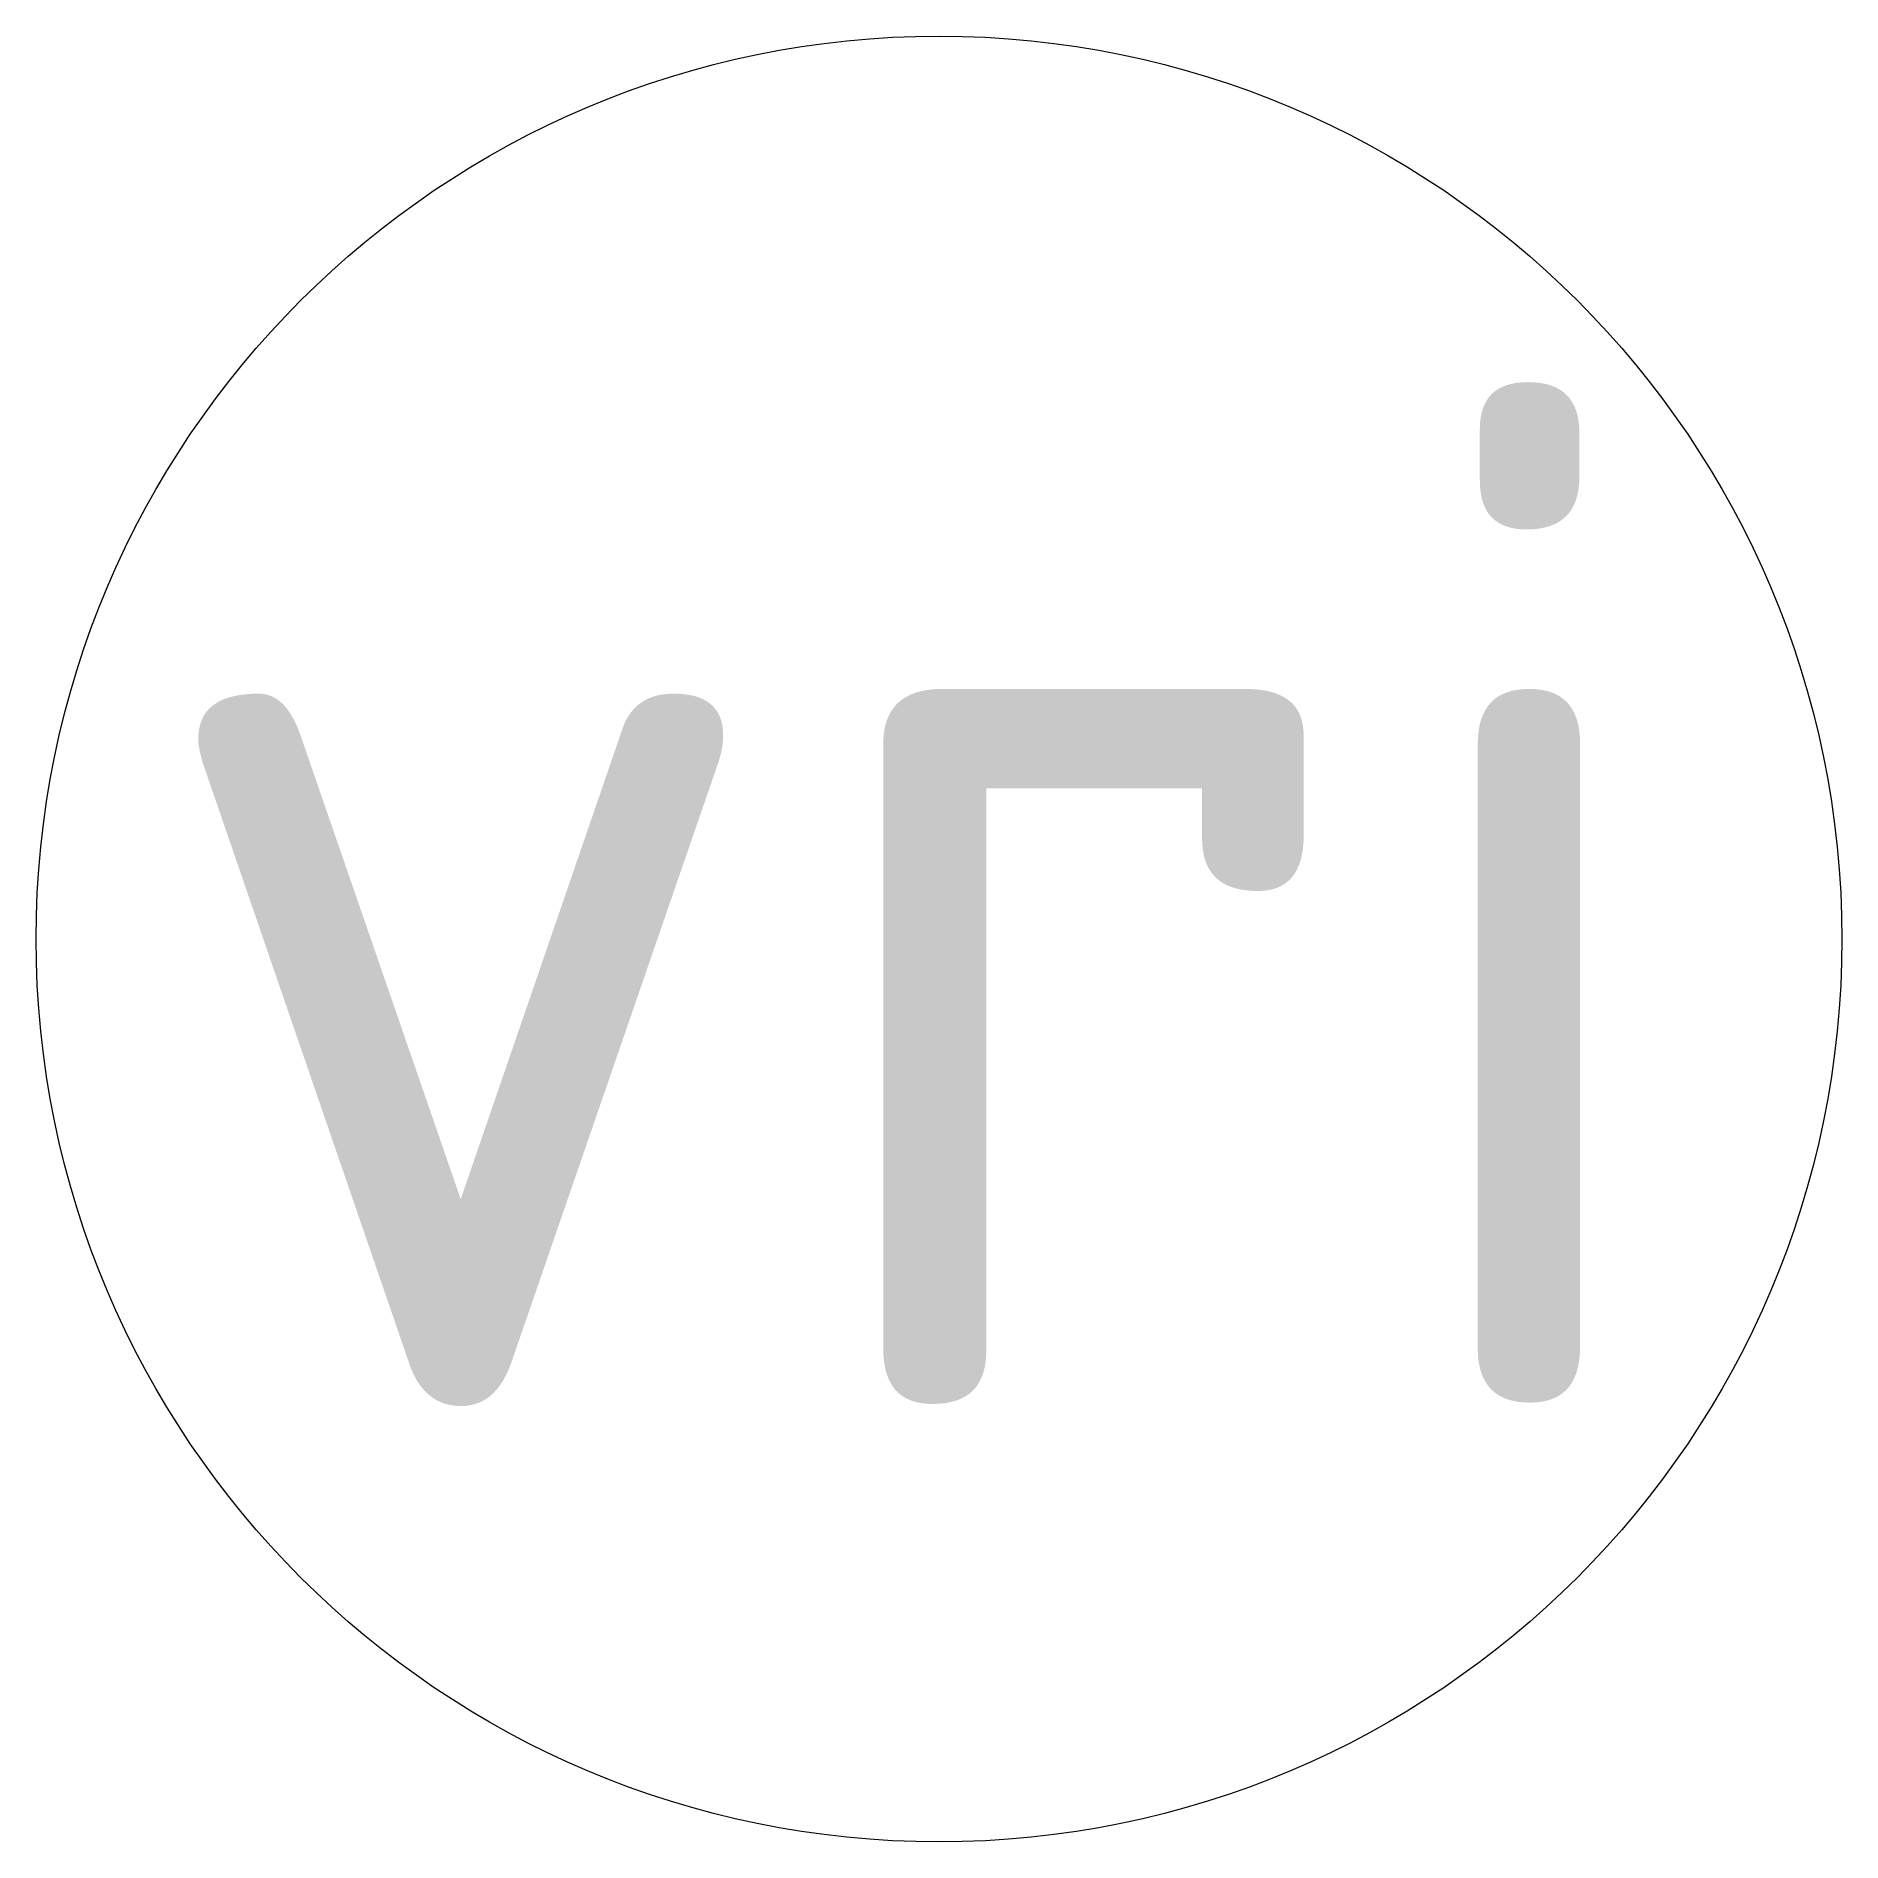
# Model space of a CAD drawing. Extents: x -1.59 to 1.59, y -1.59 to 1.59.
import ezdxf
from ezdxf.enums import TextEntityAlignment as Align

# ---------------------------------------------------------------- set-up
doc = ezdxf.new("R2010")
doc.units = 0
doc.styles.add('NLCS-ISO', font='NLCS-ISO.ttf')

msp = doc.modelspace()

# ---------------------------------------------------------------- linework, layer by layer
at = {"lineweight": 18}
msp.add_circle((0, 0), 1.5925, dxfattribs=at)

# ---------------------------------------------------------------- texts
at = {"lineweight": 18, "style": 'NLCS-ISO'}
msp.add_text('vri', height=1.8, dxfattribs=at).set_placement((-0.0572, 0.0763), align=Align.MIDDLE_CENTER)

doc.saveas('drawing.dxf')
